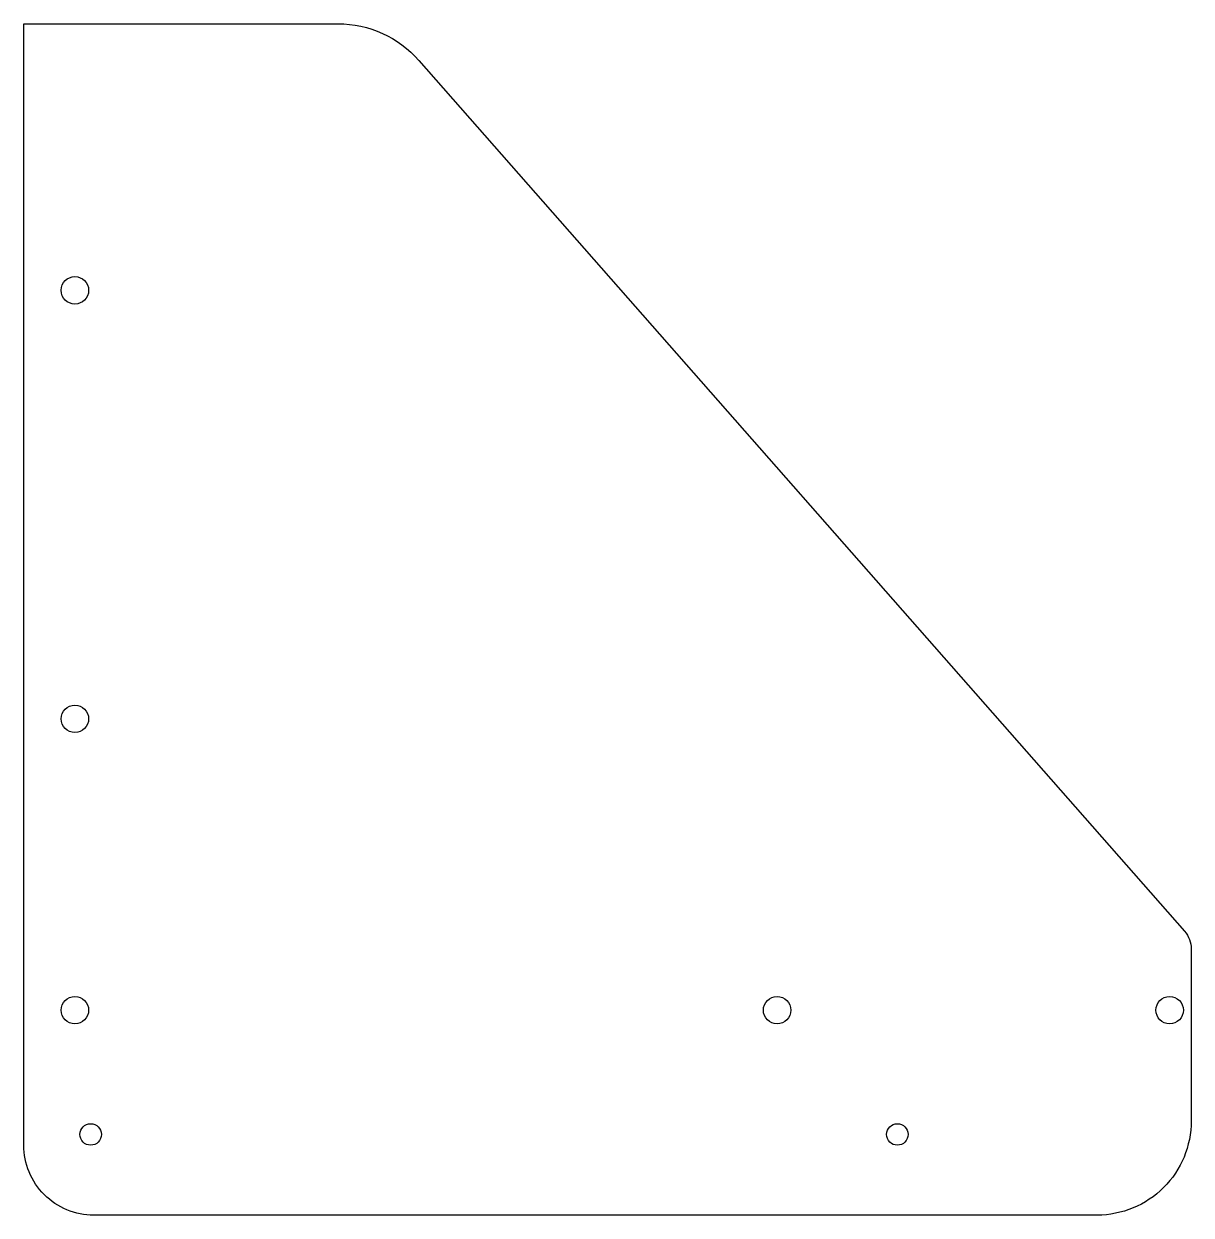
# Model space of a CAD drawing. Header units: millimetres. Extents: x 230 to 447, y 200 to 421.
import ezdxf

# ---------------------------------------------------------------- set-up
doc = ezdxf.new("R2010")
doc.units = ezdxf.units.MM
doc.layers.get('0').update_dxf_attribs({"linetype": 'CONTINUOUS'})

msp = doc.modelspace()

# ---------------------------------------------------------------- linework, layer by layer
msp.add_lwpolyline([(447.3, 217.4, -0.414214), (429.8, 199.9), (243.24, 199.9, -0.414214), (230.24, 212.9), (230.24, 421.3), (288.66, 421.3, -0.215584), (303.68, 414.51), (446.06, 252.65, -0.182346), (447.3, 249.35)], format="xyb", close=True)
for centre, radius in [((239.74, 371.77), 2.55), ((239.74, 292.14), 2.55), ((239.74, 238), 2.55), ((370.3, 238), 2.55), ((443.3, 238), 2.55), ((242.67, 214.9), 2), ((392.67, 214.9), 2)]:
    msp.add_circle(centre, radius)

doc.saveas('drawing.dxf')
